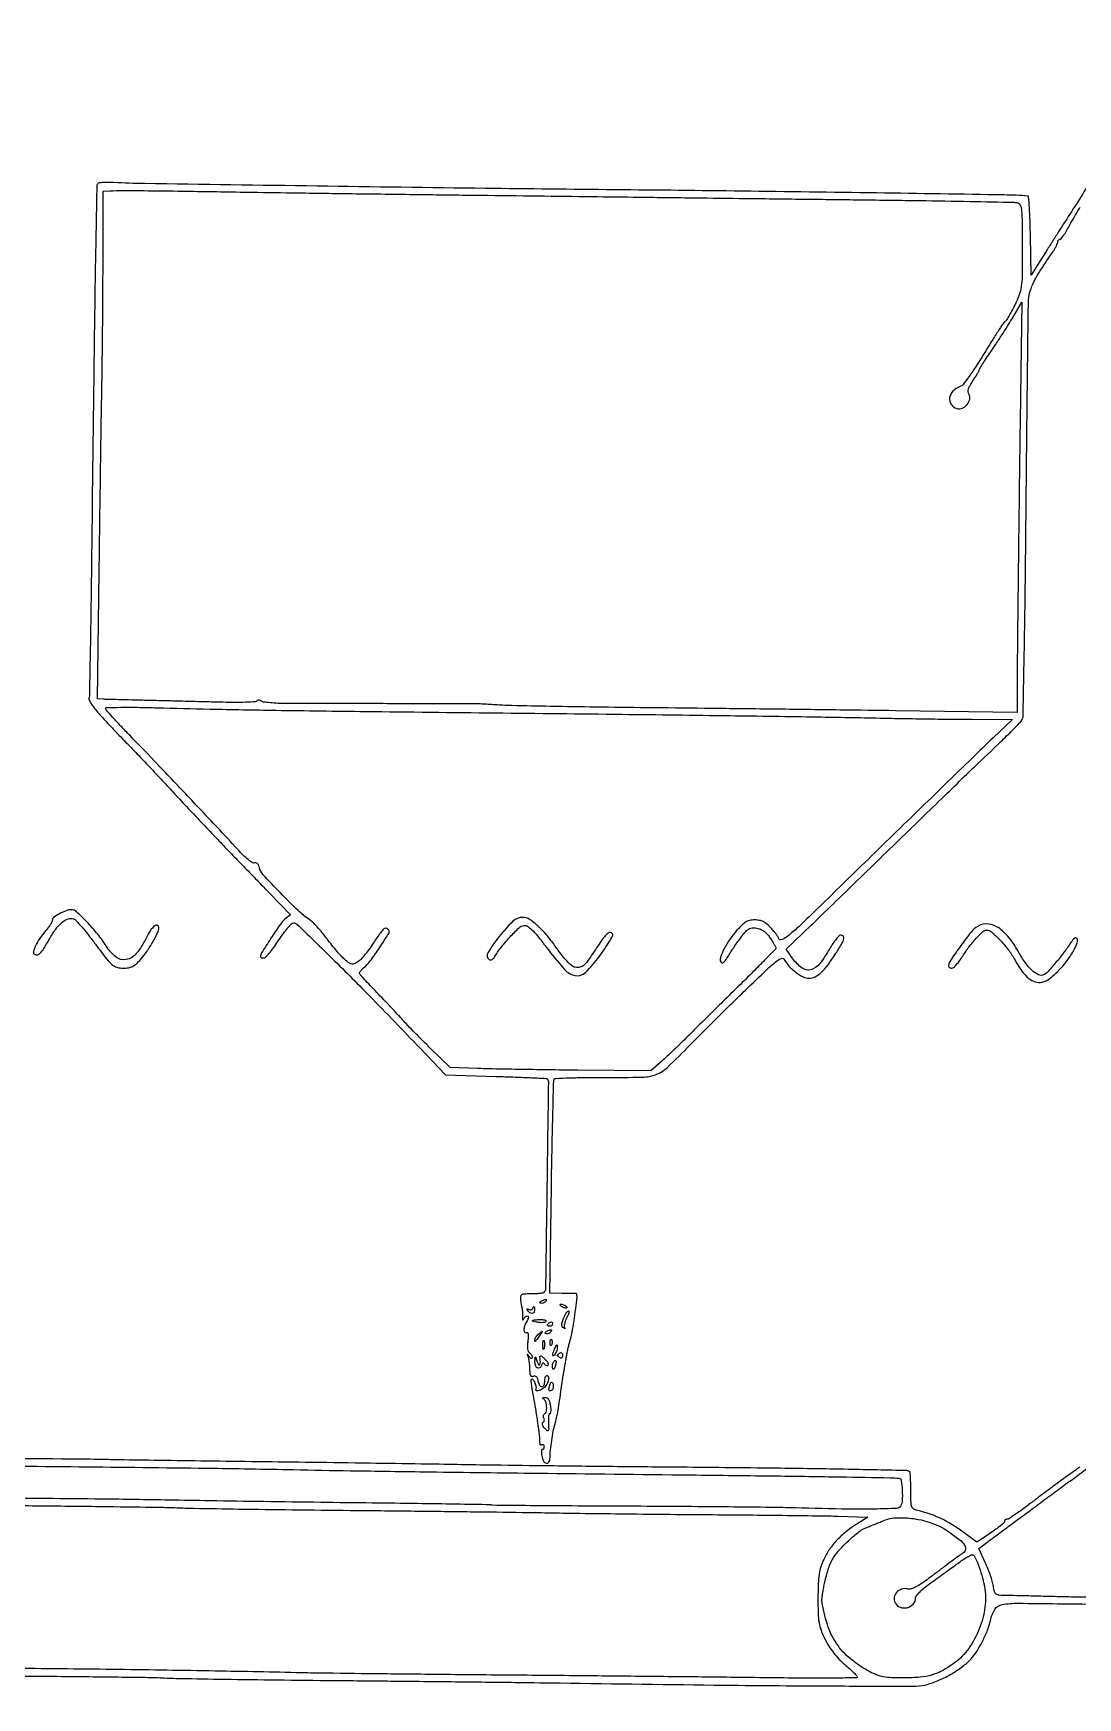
# Model space of a CAD drawing. Header units: millimetres. Extents: x 2712 to 3553, y 1367 to 1961.
# Drawn here: x 3021.2 to 3079.8, y 1779.6 to 1873 of the extents above; entities that cross this region are included whole.
import ezdxf

# ---------------------------------------------------------------- set-up
doc = ezdxf.new("R2010")
doc.units = ezdxf.units.MM

msp = doc.modelspace()

# ---------------------------------------------------------------- linework, layer by layer
for points in [[(2926.422, 1758.93, -0.000004), (2924.331, 1758.957, -0.000002), (2921.497, 1758.995, -0.000002), (2918.457, 1759.035, -0.000002), (2915.662, 1759.072, 0.000783)], [(3080.463, 1864.615, -0.001688), (3079.722, 1863.435, -0.002094), (3079.024, 1862.342, 0.000988), (3078.721, 1861.87, 0.00065), (3078.374, 1861.326, 0.000654), (3078.039, 1860.796, 0.001264), (3077.771, 1860.37), (3077.201, 1859.458), (3077.162, 1861.679, 0.004349), (3077.14, 1862.531, 0.007197), (3077.104, 1863.25, 0.002078), (3077.062, 1863.865, 0.37221), (3077.02, 1863.908, 0.014327), (3075.692, 1863.967, 0.000253), (3068.531, 1864.079, 0.000711), (3060.98, 1864.181, 0.000837), (3053.829, 1864.257, -0.000949), (3046.568, 1864.334, -0.000438), (3037.121, 1864.462, -0.000148), (3027.46, 1864.604, -0.008849), (3025.716, 1864.661, 0.010397), (3025.42, 1864.67, 0.013877), (3025.151, 1864.664, 0.011077), (3024.93, 1864.649, 0.123278), (3024.847, 1864.62, 0.247445), (3024.763, 1864.468, 0.000229), (3024.686, 1860.305, 0.001357), (3024.596, 1854.332, 0.000234), (3024.46, 1843.022, -0.000702), (3024.424, 1840.278, -0.001127), (3024.385, 1837.937, -0.000179), (3024.345, 1835.863, -0.070638), (3024.322, 1835.718, 0.200696), (3024.332, 1835.613, 0.02061), (3024.461, 1835.393, 0.023137), (3024.645, 1835.135, 0.016441), (3024.873, 1834.863, 0.004621), (3025.171, 1834.538, 0.001991), (3025.573, 1834.11, 0.00197), (3026.004, 1833.657, 0.002605), (3026.401, 1833.248, -0.003445), (3026.865, 1832.769, -0.001176), (3027.533, 1832.067, -0.001169), (3028.265, 1831.288, -0.001349), (3028.96, 1830.543, 0.001363), (3029.687, 1829.763, 0.000932), (3030.516, 1828.882, 0.000939), (3031.318, 1828.036, 0.001899), (3031.953, 1827.373, 0.000012), (3032.556, 1826.748, 0.000008), (3033.25, 1826.03, 0.000008), (3033.927, 1825.33, 0.000016), (3034.468, 1824.769), (3035.63, 1823.567), (3035.322, 1823.319, 0.072273), (3035.063, 1823.039, 0.006711), (3034.538, 1822.256, 0.004385), (3034.013, 1821.434, 0.140706), (3033.948, 1821.207, 0.255297), (3033.961, 1821.184, 0.062555), (3034.002, 1821.164, 0.048763), (3034.062, 1821.151, 0.031553), (3034.132, 1821.146, 0.204524), (3034.232, 1821.189, 0.014344), (3034.442, 1821.421, 0.018461), (3034.682, 1821.724, 0.012755), (3034.931, 1822.083, -0.010625), (3035.182, 1822.448, -0.014057), (3035.427, 1822.768, -0.011408), (3035.642, 1823.022, -0.120181), (3035.753, 1823.099, -0.291942), (3035.995, 1823.05, -0.001465), (3037.848, 1821.243, -0.005381), (3040.069, 1819.018, -0.002554), (3042.884, 1816.106), (3044.337, 1814.587), (3047.159, 1814.501, -0.001201), (3048.244, 1814.465, -0.001957), (3049.165, 1814.428, -0.000243), (3049.984, 1814.392, -0.170367), (3050.024, 1814.376, -0.219609), (3050.105, 1814.194, -0.000136), (3050.027, 1808.383, -0.000149), (3049.945, 1802.582, -0.195169), (3049.858, 1802.378, -0.154848), (3049.794, 1802.345, -0.013616), (3049.612, 1802.318, -0.016816), (3049.389, 1802.3, -0.012292), (3049.14, 1802.294, 0.011136), (3048.748, 1802.285, 0.130153), (3048.604, 1802.24, 0.240145), (3048.544, 1802.139, 0.046558), (3048.55, 1801.922, 0.005711), (3048.569, 1801.775, 0.007224), (3048.591, 1801.639, 0.005845), (3048.612, 1801.526, 0.056806), (3048.627, 1801.479, -0.084787), (3048.639, 1801.433, -0.009417), (3048.646, 1801.324, -0.01125), (3048.649, 1801.193, -0.00889), (3048.647, 1801.052, 0.017808), (3048.647, 1800.925, 0.081293), (3048.661, 1800.852, 0.451515), (3048.686, 1800.843, 0.167462), (3048.714, 1800.874, -0.062989), (3048.755, 1800.942, -0.058296), (3048.813, 1800.999, -0.062301), (3048.878, 1801.039, -0.104735), (3048.941, 1801.052, -0.312177), (3048.98, 1801.025, -0.137969), (3048.985, 1800.959, -0.067548), (3048.951, 1800.857, -0.029442), (3048.88, 1800.731, 0.065969), (3048.766, 1800.492, 0.091158), (3048.735, 1800.257, 0.208552), (3048.797, 1800.133, 0.323174), (3048.911, 1800.125, -0.475884), (3048.95, 1800.111, -0.064755), (3048.972, 1800.014, -0.037608), (3048.974, 1799.852, -0.018003), (3048.954, 1799.645, 0.025042), (3048.934, 1799.415, 0.040768), (3048.944, 1799.219, 0.049721), (3048.978, 1799.071, 0.173897), (3049.039, 1798.995, -0.068929), (3049.099, 1798.945, -0.053268), (3049.15, 1798.876, -0.054287), (3049.184, 1798.8, -0.081427), (3049.195, 1798.728, -0.109435), (3049.183, 1798.674, -0.364221), (3049.152, 1798.661, -0.142017), (3049.104, 1798.691, -0.026931), (3049.039, 1798.772, 0.004509), (3048.95, 1798.893, 0.402152), (3048.93, 1798.896, 0.328176), (3048.923, 1798.874, 0.003964), (3048.97, 1798.724, -0.034177), (3049.003, 1798.594, -0.013832), (3049.03, 1798.413, -0.01361), (3049.049, 1798.216, -0.016832), (3049.055, 1798.032, 0.023986), (3049.065, 1797.828, 0.108064), (3049.101, 1797.716, 0.221196), (3049.166, 1797.67, 0.135809), (3049.26, 1797.68, -0.114335), (3049.35, 1797.692, -0.161532), (3049.423, 1797.66, -0.121992), (3049.477, 1797.581, -0.05234), (3049.509, 1797.457, 0.079019), (3049.591, 1797.196, 0.256281), (3049.735, 1797.096, 0.334487), (3049.863, 1797.173, 0.096544), (3049.91, 1797.414, -0.034804), (3049.92, 1797.553, -0.074367), (3049.95, 1797.655, -0.143516), (3049.995, 1797.706, -0.287046), (3050.046, 1797.707, -0.279375), (3050.124, 1797.553, -0.095128), (3050.057, 1797.302, -0.078458), (3049.882, 1797.05, -0.113338), (3049.656, 1796.902, -0.023524), (3049.519, 1796.859, -0.126574), (3049.441, 1796.858, -0.307215), (3049.409, 1796.894, -0.122051), (3049.417, 1796.962, 0.148056), (3049.426, 1797.125, 0.061247), (3049.347, 1797.334, 0.07847), (3049.237, 1797.484, 0.411336), (3049.144, 1797.483, 0.223121), (3049.123, 1797.425, 0.006844), (3049.151, 1797.163, 0.012254), (3049.197, 1796.849, 0.008027), (3049.264, 1796.49, -0.010301), (3049.381, 1795.851, -0.005942), (3049.496, 1795.078, -0.005595), (3049.588, 1794.345, -0.020966), (3049.621, 1793.882, 0.123853), (3049.632, 1793.844, 0.181364), (3049.659, 1793.822, 0.146841), (3049.698, 1793.821, 0.075298), (3049.744, 1793.84, -0.156081), (3049.789, 1793.851, -0.191391), (3049.827, 1793.833, -0.128073), (3049.854, 1793.784, -0.059847), (3049.862, 1793.712, -0.045289), (3049.856, 1793.639, -0.098569), (3049.835, 1793.587, -0.176683), (3049.805, 1793.564, -0.215971), (3049.769, 1793.569, 0.469129), (3049.739, 1793.558, 0.071015), (3049.722, 1793.486, 0.039403), (3049.721, 1793.363, 0.018601), (3049.738, 1793.206, 0.082164), (3049.829, 1792.921, 0.22504), (3049.993, 1792.795, 0.338854), (3050.139, 1792.864, 0.115233), (3050.2, 1793.107, -0.021349), (3050.226, 1793.534, -0.011077), (3050.292, 1794.065, -0.011068), (3050.381, 1794.59, -0.0227), (3050.479, 1794.995, 0.017719), (3050.565, 1795.339, 0.00924), (3050.65, 1795.772, 0.00745), (3050.736, 1796.312, 0.003839), (3050.829, 1796.99, -0.004089), (3050.856, 1797.187, -0.002242), (3050.892, 1797.428, -0.002234), (3050.931, 1797.672, -0.003566), (3050.967, 1797.881, 0.00115), (3051.004, 1798.092, 0.000676), (3051.048, 1798.344, 0.000676), (3051.091, 1798.596, 0.001155), (3051.126, 1798.807, -0.009866), (3051.164, 1799.016, -0.006028), (3051.217, 1799.26, -0.006041), (3051.276, 1799.501, -0.010666), (3051.331, 1799.698, 0.017622), (3051.387, 1799.911, 0.006881), (3051.45, 1800.209, 0.006802), (3051.509, 1800.534, 0.008401), (3051.556, 1800.838, 0.000024), (3051.596, 1801.139, 0.000021), (3051.639, 1801.456, 0.000021), (3051.678, 1801.743, 0.000062), (3051.704, 1801.942, 0.024273), (3051.717, 1802.09, 0.043241), (3051.711, 1802.213, 0.059909), (3051.689, 1802.296, 0.350044), (3051.653, 1802.317, -0.035971), (3051.583, 1802.311, -0.002309), (3051.379, 1802.31, -0.003368), (3051.135, 1802.312, -0.002501), (3050.866, 1802.318), (3050.182, 1802.334), (3050.276, 1808.284, -0.001021), (3050.316, 1810.573, -0.001655), (3050.361, 1812.519, -0.00022), (3050.407, 1814.249, -0.129073), (3050.435, 1814.345, -0.252474), (3050.511, 1814.39, -0.001704), (3051.294, 1814.419, -0.006061), (3052.201, 1814.439, -0.00377), (3053.266, 1814.442, 0.006697), (3055.373, 1814.459, 0.085371), (3056.147, 1814.609, 0.098976), (3056.785, 1815.009, 0.010317), (3058.051, 1816.255, -0.003136), (3058.606, 1816.817, -0.001079), (3059.415, 1817.623, -0.001072), (3060.312, 1818.509, -0.001241), (3061.17, 1819.348, -0.00248), (3062.36, 1820.495, -0.024098), (3062.889, 1820.953, -0.076005), (3063.183, 1821.119, -0.375344), (3063.348, 1821.058, 0.064467), (3063.611, 1820.694, 0.041871), (3063.998, 1820.346, 0.042294), (3064.408, 1820.086, 0.120596), (3064.734, 1820.006, 0.116596), (3065.074, 1820.086, 0.0712), (3065.415, 1820.323, 0.047304), (3065.789, 1820.743, 0.016841), (3066.244, 1821.408, 0.008286), (3066.58, 1821.958, 0.065674), (3066.697, 1822.232, 0.25737), (3066.664, 1822.368, 0.21144), (3066.526, 1822.429, 0.196655), (3066.425, 1822.387, 0.024766), (3066.261, 1822.209, 0.026076), (3066.079, 1821.967, 0.018871), (3065.902, 1821.681, -0.036048), (3065.329, 1820.819, -0.161131), (3064.832, 1820.485, -0.232277), (3064.348, 1820.575, -0.078112), (3063.832, 1821.102), (3063.453, 1821.636), (3064.864, 1822.994, 0.000791), (3065.631, 1823.734, 0.000192), (3066.894, 1824.959, 0.000197), (3068.343, 1826.364, 0.000196), (3069.792, 1827.773, -0.000188), (3071.193, 1829.135, -0.000235), (3072.495, 1830.398, -0.000189), (3073.588, 1831.457, -0.001824), (3074.055, 1831.906, 0.000648), (3075.487, 1833.276, 0.004772), (3076.164, 1833.937, 0.007621), (3076.557, 1834.341, 0.067764), (3076.701, 1834.542, 0.117183), (3076.748, 1834.725, 0.000195), (3076.811, 1838.021, 0.00149), (3076.869, 1841.727, 0.000919), (3076.917, 1846.086, -0.000279), (3076.96, 1850.477, -0.000427), (3077.002, 1854.283, -0.000142), (3077.042, 1857.577, -0.011846), (3077.06, 1858.082, -0.060193), (3077.15, 1858.573, -0.041962), (3077.361, 1859.097, -0.026528), (3077.748, 1859.771, -0.007182), (3078.432, 1860.795, 0.016371), (3078.534, 1860.954, 0.018968), (3078.62, 1861.111, 0.018322), (3078.682, 1861.249, 0.09738), (3078.698, 1861.329, -0.081302), (3078.707, 1861.386, -0.091908), (3078.734, 1861.434, -0.1007), (3078.774, 1861.466, -0.120136), (3078.82, 1861.478, 0.235755), (3078.887, 1861.511, 0.011234), (3079.036, 1861.718, 0.016421), (3079.204, 1861.983, 0.010882), (3079.381, 1862.297, -0.010189), (3079.61, 1862.706, -0.003597), (3079.954, 1863.282, -0.003569)], [(3073.603, 1749.854, -0.000004), (3073.591, 1745.122, -0.000017)], [(3010.713, 1790.491, 0.000031), (3014.222, 1790.464, 0.000024), (3018.058, 1790.435, -0.000536), (3021.879, 1790.403, -0.00072), (3025.342, 1790.364, -0.000493), (3028.247, 1790.325, -0.007635), (3029.245, 1790.295, 0.006924), (3030.214, 1790.265, 0.000574), (3032.73, 1790.224, 0.000767), (3035.733, 1790.183, 0.000592), (3039.008, 1790.148, -0.000318), (3042.397, 1790.113, -0.00033), (3045.745, 1790.074, -0.000318), (3048.644, 1790.037, -0.001432), (3050.337, 1790.009, 0.001455), (3051.895, 1789.984, 0.000496), (3054.155, 1789.956, 0.000493), (3056.651, 1789.93, 0.000569), (3059.031, 1789.91, -0.000562), (3061.31, 1789.891, -0.000631), (3063.502, 1789.868, -0.000578), (3065.369, 1789.843, -0.0034), (3066.349, 1789.823), (3068.037, 1789.775), (3067.417, 1789.382, 0.028088), (3066.807, 1788.945, 0.035065), (3066.297, 1788.471, 0.037195), (3065.882, 1787.957, 0.040033), (3065.56, 1787.398, 0.033653), (3065.396, 1786.983, 0.040222), (3065.3, 1786.574, 0.028216), (3065.252, 1786.051, 0.007955), (3065.236, 1785.233, 0.007499), (3065.246, 1784.347, 0.035903), (3065.295, 1783.844, 0.049134), (3065.409, 1783.43, 0.022594), (3065.633, 1782.916, 0.028032), (3065.848, 1782.534, 0.02383), (3066.115, 1782.157, 0.023807), (3066.417, 1781.806, 0.027804), (3066.737, 1781.504, -0.009033), (3067.006, 1781.269, -0.013299), (3067.233, 1781.052, -0.008546), (3067.412, 1780.865, -0.188887), (3067.439, 1780.796, -0.409722), (3067.393, 1780.75, -0.000716), (3066.173, 1780.733, -0.004217), (3064.781, 1780.727, -0.002528), (3063.128, 1780.743, 0.000822), (3060.816, 1780.772, 0.000214), (3057.097, 1780.812, 0.000217), (3052.859, 1780.854, 0.000222), (3048.651, 1780.892, -0.000296), (3044.595, 1780.929, -0.000366), (3040.816, 1780.969, -0.0003), (3037.64, 1781.007, -0.002714), (3036.252, 1781.031, 0.00148), (3031.392, 1781.13, 0.001078), (3025.988, 1781.213, 0.001019), (3020.225, 1781.276, 0.000928)], [(3079.943, 1792.585, -0.001326), (3079.706, 1792.412, -0.001653), (3079.422, 1792.207, -0.001319), (3079.115, 1791.988, 0.003934), (3078.737, 1791.715, 0.001586), (3078.226, 1791.337, 0.001569), (3077.678, 1790.927, 0.001989), (3077.174, 1790.545, -0.00581), (3076.716, 1790.202, -0.008587), (3076.305, 1789.913, -0.004607), (3075.954, 1789.68, -0.145397), (3075.856, 1789.651, 0.083985), (3075.798, 1789.641, 0.093077), (3075.749, 1789.613, 0.100512), (3075.716, 1789.571, 0.116448), (3075.705, 1789.522, -0.211732), (3075.673, 1789.45, -0.010991), (3075.476, 1789.279, -0.015852), (3075.225, 1789.084, -0.01071), (3074.927, 1788.877), (3074.149, 1788.36), (3073.31, 1788.978, 0.023145), (3072.71, 1789.378, 0.026112), (3072.1, 1789.703, 0.02687), (3071.475, 1789.956, 0.027798), (3070.834, 1790.136, -0.071187), (3070.612, 1790.22, -0.1847), (3070.504, 1790.348, -0.077283), (3070.459, 1790.59, -0.006327), (3070.449, 1791.236, 0.005185), (3070.443, 1791.628, 0.007948), (3070.43, 1791.969, 0.003489), (3070.412, 1792.256, 0.180873), (3070.389, 1792.306, 0.193429), (3070.22, 1792.379, 0.000318), (3066.947, 1792.446, 0.002012), (3062.878, 1792.51, 0.000756), (3057.178, 1792.569, -0.000406), (3053.748, 1792.602, -0.000372), (3050.219, 1792.641, -0.000372), (3047.069, 1792.681, -0.001226), (3044.993, 1792.714, 0.000727), (3042.973, 1792.748, 0.000253), (3040.061, 1792.791, 0.000251), (3036.854, 1792.835, 0.000292), (3033.806, 1792.874, -0.000258), (3030.935, 1792.911, -0.00032), (3028.262, 1792.948, -0.000261), (3026.017, 1792.982, -0.002391), (3025.041, 1793.001, 0.005293), (3023.307, 1793.027, 0.000121), (3015.059, 1793.057, 0.000248)], [(3016.242, 1792.664, -0.000704), (3023.768, 1792.598, -0.000685), (3030.922, 1792.515, -0.002063), (3035.801, 1792.432, 0.001432), (3038.995, 1792.374, 0.000545), (3043.447, 1792.31, 0.000397), (3049.515, 1792.234, 0.000145), (3058.104, 1792.136, -0.000369), (3062.931, 1792.079, -0.000891), (3066.499, 1792.028, -0.000411), (3069.281, 1791.981, -0.023282), (3069.796, 1791.947, -0.347548), (3069.914, 1791.831, -0.017624), (3069.964, 1791.258, -0.023125), (3069.967, 1790.681, -0.128844), (3069.877, 1790.387, -0.249381), (3069.65, 1790.255, -0.006093), (3068.403, 1790.221, -0.00843), (3066.584, 1790.223, -0.002068), (3063.591, 1790.291, 0.0037), (3062.316, 1790.316, 0.000649), (3059.917, 1790.341, 0.000704), (3057.103, 1790.364, 0.000632), (3054.185, 1790.379, -0.00049), (3051.42, 1790.393, -0.000804), (3049.08, 1790.41, -0.000058), (3046.978, 1790.43, -0.115005), (3046.913, 1790.445, 0.11306), (3046.849, 1790.461, 0.000068), (3044.915, 1790.494, 0.00086), (3042.76, 1790.527, 0.000525), (3040.215, 1790.558, -0.000455), (3037.33, 1790.593, -0.000336), (3034.135, 1790.637, -0.000339), (3031.114, 1790.683, -0.000758), (3028.818, 1790.722, 0.00211), (3025.043, 1790.778, 0.000512), (3018.805, 1790.836, 0.000519)], [(3083.163, 1785.236, -0.000451), (3080.159, 1785.272, -0.003577), (3078.769, 1785.299, 0.000414), (3077.848, 1785.323, 0.000471), (3076.965, 1785.345, 0.000426), (3076.215, 1785.362, 0.002637), (3075.83, 1785.368, -0.014248), (3075.41, 1785.385, -0.140681), (3075.246, 1785.444, -0.172442), (3075.154, 1785.577, -0.024015), (3075.083, 1785.91, 0.030333), (3075.023, 1786.169, 0.012024), (3074.912, 1786.517, 0.011848), (3074.773, 1786.889, 0.014562), (3074.625, 1787.228), (3074.257, 1788.012), (3074.648, 1788.297, 0.001797), (3074.889, 1788.474, 0.000206), (3075.431, 1788.875, 0.000249), (3076.074, 1789.352, 0.000203), (3076.763, 1789.864, -0.000727), (3077.517, 1790.423, -0.00053), (3078.356, 1791.042, -0.000535), (3079.153, 1791.628, -0.001178), (3079.764, 1792.073, 0.000531), (3081.672, 1793.461, 0.002557)], [(3019.2, 1780.862, -0.000693), (3023.62, 1780.823, -0.000418), (3027.343, 1780.781, -0.009012), (3028.441, 1780.748, 0.007466), (3029.451, 1780.715, 0.000705), (3031.928, 1780.673, 0.000903), (3034.882, 1780.633, 0.000711), (3038.081, 1780.6, -0.000276), (3041.504, 1780.568, -0.000232), (3045.129, 1780.53, -0.000234), (3048.438, 1780.492, -0.00065), (3050.765, 1780.461, 0.000669), (3059.987, 1780.34, 0.002131), (3066.149, 1780.293, 0.000894), (3070.749, 1780.286, 0.077785), (3071.429, 1780.393, 0.028665), (3072.152, 1780.672, 0.029783), (3072.829, 1781.028, 0.031374), (3073.421, 1781.44, 0.043584), (3073.891, 1781.884, 0.046558), (3074.185, 1782.284, 0.020176), (3074.502, 1782.864, 0.020194), (3074.772, 1783.469, 0.045588), (3074.914, 1783.95, -0.089863), (3075.168, 1784.593, -0.218431), (3075.583, 1784.868, -0.041186), (3076.48, 1784.933, -0.000889), (3080.882, 1784.884, 0.000649)]]:
    msp.add_lwpolyline(points, format="xyb")
for points in [[(3025.043, 1852.927, 0.001622), (3025.065, 1854.339, 0.000707), (3025.087, 1856.215, 0.0007), (3025.103, 1858.207, 0.000933), (3025.113, 1860.017), (3025.126, 1864.185), (3025.511, 1864.201, -0.009896), (3026.222, 1864.214, -0.002305), (3027.415, 1864.209, -0.00137), (3029.313, 1864.186, -0.000253), (3032.808, 1864.131, 0.000447), (3035.401, 1864.092, 0.000192), (3038.864, 1864.045, 0.00019), (3042.555, 1863.997, 0.00025), (3045.919, 1863.956, -0.000031), (3049.092, 1863.919, -0.000033), (3052.2, 1863.882, -0.000031), (3054.876, 1863.85, -0.000153), (3056.394, 1863.831, 0.000124), (3057.946, 1863.812, 0.000023), (3060.818, 1863.777, 0.000024), (3064.181, 1863.737, 0.000022), (3067.653, 1863.695, -0.000735), (3070.949, 1863.652, -0.001174), (3073.765, 1863.603, -0.000214), (3076.252, 1863.554, -0.063591), (3076.453, 1863.524, -0.245297), (3076.592, 1863.393, -0.058642), (3076.662, 1863.074, -0.022591), (3076.696, 1862.463, -0.002396), (3076.702, 1861.036, -0.00283), (3076.694, 1859.464, -0.029561), (3076.648, 1858.821, -0.058015), (3076.531, 1858.354, -0.026545), (3076.278, 1857.779, -0.007861), (3076.106, 1857.451, -0.010732), (3075.94, 1857.161, -0.007781), (3075.794, 1856.926, -0.111521), (3075.724, 1856.858, 0.108735), (3075.645, 1856.781, 0.002029), (3075.326, 1856.294, 0.00487), (3074.96, 1855.718, 0.003226), (3074.551, 1855.051, -0.00857), (3074.121, 1854.367, -0.012958), (3073.722, 1853.788, -0.009941), (3073.377, 1853.334, -0.135348), (3073.211, 1853.212, 0.1078), (3072.809, 1852.95, 0.159302), (3072.623, 1852.576, 0.196171), (3072.711, 1852.221, 0.160008), (3073.031, 1851.99, 0.173996), (3073.325, 1852.001, 0.11875), (3073.599, 1852.196, 0.120963), (3073.751, 1852.491, 0.183557), (3073.715, 1852.775, -0.1061), (3073.673, 1852.921, -0.086275), (3073.69, 1853.083, -0.058884), (3073.771, 1853.281, -0.021482), (3073.931, 1853.538, 0.006516), (3074.064, 1853.74, 0.009339), (3074.177, 1853.924, 0.005746), (3074.267, 1854.079, 0.128309), (3074.28, 1854.129, -0.139868), (3074.295, 1854.183, -0.002082), (3074.47, 1854.462, -0.00547), (3074.679, 1854.784, -0.003564), (3074.927, 1855.152, 0.004322), (3075.215, 1855.581, 0.002658), (3075.548, 1856.091, 0.002664), (3075.871, 1856.599, 0.00476), (3076.131, 1857.021), (3076.687, 1857.943), (3076.625, 1854.045, 0.000662), (3076.56, 1849.576, 0.000365), (3076.492, 1844.11, 0.000277), (3076.433, 1838.939, 0.002374), (3076.42, 1836.625), (3076.417, 1834.93), (3069.612, 1835.022, 0.000249), (3066.488, 1835.063, 0.00014), (3062.692, 1835.11, 0.00014), (3058.86, 1835.154, 0.000228), (3055.61, 1835.19, -0.000786), (3052.776, 1835.224, -0.001063), (3050.214, 1835.265, -0.000712), (3048.063, 1835.307, -0.01171), (3047.345, 1835.338, 0.001342), (3046.92, 1835.366, 0.001702), (3046.527, 1835.389, 0.001337), (3046.198, 1835.406, 0.013929), (3046.062, 1835.409, -0.001832), (3045.897, 1835.409, -0.000014), (3044.571, 1835.411, -0.000053), (3043.051, 1835.414, -0.000034), (3041.288, 1835.418, 0.000062), (3039.448, 1835.421, 0.000071), (3037.69, 1835.424, 0.000064), (3036.2, 1835.427, 0.000411), (3035.445, 1835.427, -0.009773), (3034.941, 1835.437, -0.01348), (3034.49, 1835.466, -0.010075), (3034.12, 1835.508, -0.138744), (3033.997, 1835.561, 0.064608), (3033.926, 1835.605, 0.097619), (3033.856, 1835.622, 0.121754), (3033.796, 1835.609, 0.143396), (3033.753, 1835.571, -0.246826), (3033.67, 1835.521, -0.003885), (3033.1, 1835.498, -0.009258), (3032.425, 1835.487, -0.005877), (3031.639, 1835.499, 0.000315), (3030.709, 1835.523, 0.000183), (3029.593, 1835.552, 0.000183), (3028.474, 1835.579, 0.000308), (3027.535, 1835.601, -0.000431), (3026.72, 1835.62, -0.000575), (3025.979, 1835.639, -0.000401), (3025.358, 1835.657, -0.005894), (3025.139, 1835.665), (3024.809, 1835.683), (3024.898, 1842.844, -0.000244), (3024.936, 1845.8, -0.000243), (3024.977, 1848.76, -0.000237), (3025.016, 1851.346, -0.000955)], [(3028.141, 1835.189, 0.002446), (3031.099, 1835.115, 0.001243), (3034.819, 1835.049, 0.00087), (3039.84, 1834.982, 0.000296), (3047.131, 1834.902, -0.000292), (3054.24, 1834.824, -0.000472), (3060.29, 1834.748, -0.000544), (3065.22, 1834.676, -0.001468), (3068.722, 1834.611, 0.001198), (3070.005, 1834.586, 0.000845), (3071.447, 1834.564, 0.000853), (3072.826, 1834.548, 0.001796), (3073.897, 1834.541), (3076.151, 1834.535), (3075.075, 1833.506, 0.001835), (3073.871, 1832.345, 0.000163), (3070.847, 1829.408, 0.000235), (3067.645, 1826.292, 0.000396), (3064.964, 1823.676, -0.006376), (3064.039, 1822.795, -0.02916), (3063.467, 1822.324, -0.082347), (3063.147, 1822.162, -0.506034), (3063.021, 1822.255, 0.147704), (3063.001, 1822.32, 0.011962), (3062.898, 1822.468, 0.01529), (3062.762, 1822.641, 0.011143), (3062.602, 1822.825, 0.029799), (3062.373, 1823.047, 0.061673), (3062.166, 1823.185, 0.069148), (3061.947, 1823.259, 0.047275), (3061.686, 1823.284, 0.055707), (3061.403, 1823.252, 0.084909), (3061.175, 1823.158, 0.05955), (3060.939, 1822.967, 0.015632), (3060.61, 1822.607, 0.031138), (3060.219, 1822.089, 0.038113), (3059.923, 1821.558, 0.040013), (3059.757, 1821.106, 0.277221), (3059.817, 1820.887, 0.234469), (3059.869, 1820.871, 0.10475), (3059.937, 1820.898, 0.070984), (3060.011, 1820.963, 0.042396), (3060.081, 1821.059, -0.011169), (3060.436, 1821.623, -0.01227), (3060.806, 1822.153, -0.010338), (3061.142, 1822.591, -0.083356), (3061.33, 1822.759, -0.142254), (3061.628, 1822.844, -0.098941), (3061.973, 1822.775, -0.084739), (3062.31, 1822.56, -0.070647), (3062.582, 1822.234, -0.005605), (3062.696, 1822.045, -0.008102), (3062.791, 1821.876, -0.004679), (3062.868, 1821.732, -0.120587), (3062.879, 1821.689, -0.196974), (3062.861, 1821.645, -0.000325), (3062.263, 1821.04, -0.002399), (3061.587, 1820.361, -0.001472), (3060.784, 1819.568, 0.000479), (3059.924, 1818.723, 0.00049), (3059.072, 1817.882, 0.000474), (3058.334, 1817.15, 0.002055), (3057.898, 1816.714, -0.004009), (3057.549, 1816.368, -0.002903), (3057.156, 1815.987, -0.002932), (3056.778, 1815.631, -0.006389), (3056.483, 1815.362), (3055.859, 1814.81), (3051.764, 1814.849, -0.000869), (3050.084, 1814.868, -0.000896), (3048.42, 1814.893, -0.000864), (3046.979, 1814.92, -0.003828), (3046.131, 1814.943), (3044.592, 1814.998), (3043.454, 1816.112, -0.00274), (3042.986, 1816.576, -0.002705), (3042.521, 1817.046, -0.002656), (3042.118, 1817.462, -0.010403), (3041.876, 1817.726, 0.006449), (3041.644, 1817.983, 0.001926), (3041.283, 1818.37, 0.001931), (3040.874, 1818.801, 0.002088), (3040.472, 1819.217, -0.00444), (3040.102, 1819.605, -0.006879), (3039.79, 1819.946, -0.002667), (3039.529, 1820.243, -0.180821), (3039.506, 1820.304, -0.14182), (3039.52, 1820.353, -0.028169), (3039.573, 1820.426, -0.027759), (3039.646, 1820.508, -0.022728), (3039.733, 1820.587, 0.059137), (3040.105, 1820.979, 0.013597), (3040.632, 1821.725, 0.006554), (3041.146, 1822.52, 0.28614), (3041.147, 1822.711, 0.186332), (3041.018, 1822.808, 0.249572), (3040.878, 1822.779, 0.066099), (3040.68, 1822.563, 0.007105), (3040.299, 1822, -0.013712), (3040.061, 1821.657, -0.014401), (3039.807, 1821.333, -0.014174), (3039.573, 1821.066, -0.060375), (3039.411, 1820.93, -0.035743), (3039.212, 1820.819, -0.148209), (3039.076, 1820.799, -0.119121), (3038.936, 1820.856, -0.019518), (3038.705, 1821.038, -0.030083), (3038.517, 1821.218, -0.00879), (3038.25, 1821.516, -0.008797), (3037.961, 1821.864, -0.00932), (3037.69, 1822.214, 0.012674), (3037.42, 1822.559, 0.012806), (3037.134, 1822.889, 0.012694), (3036.87, 1823.162, 0.049639), (3036.688, 1823.31, -0.046007), (3036.06, 1823.81, -0.009796), (3035.07, 1824.797, -0.006063), (3034.09, 1825.838, -0.12489), (3033.888, 1826.214, 0.048492), (3033.84, 1826.347, 0.090707), (3033.774, 1826.439, 0.126839), (3033.696, 1826.483, 0.159068), (3033.614, 1826.479, -0.242547), (3033.5, 1826.492, -0.022383), (3033.264, 1826.664, -0.024285), (3032.981, 1826.914, -0.014967), (3032.673, 1827.232, 0.003544), (3031.512, 1828.488, 0.001115), (3029.759, 1830.35, 0.001145), (3027.969, 1832.234, 0.002823), (3026.645, 1833.606, -0.004025), (3026.112, 1834.161, -0.00628), (3025.663, 1834.648, -0.00223), (3025.286, 1835.072, -0.182811), (3025.255, 1835.152, -0.408459), (3025.302, 1835.201, -0.001767), (3026.103, 1835.214, -0.006641), (3027.034, 1835.213, -0.003979)], [(3021.265, 1821.36, 0.192634), (3021.429, 1821.331, 0.147191), (3021.59, 1821.419, 0.057154), (3021.787, 1821.671, 0.009105), (3022.105, 1822.211, -0.029983), (3022.464, 1822.767, -0.059742), (3022.822, 1823.149, -0.085445), (3023.158, 1823.345, -0.182969), (3023.453, 1823.343, -0.116224), (3023.588, 1823.252, -0.007106), (3023.913, 1822.887, -0.010273), (3024.288, 1822.434, -0.007406), (3024.689, 1821.915, 0.004855), (3025.327, 1821.079, 0.049418), (3025.628, 1820.763, 0.111579), (3025.89, 1820.623, 0.066836), (3026.242, 1820.576, 0.038722), (3026.545, 1820.6, 0.078669), (3026.772, 1820.673, 0.06998), (3026.982, 1820.819, 0.025495), (3027.235, 1821.079, 0.030685), (3027.57, 1821.513, 0.01959), (3027.909, 1822.053, 0.016323), (3028.184, 1822.573, 0.114039), (3028.248, 1822.851, 0.307157), (3028.164, 1822.974, 0.2731), (3028.01, 1822.949, 0.075514), (3027.77, 1822.683, 0.030716), (3027.527, 1822.259, -0.053929), (3026.978, 1821.396, -0.177934), (3026.411, 1821.053, -0.221293), (3025.842, 1821.194, -0.083721), (3025.285, 1821.823, 0.030877), (3024.817, 1822.479, 0.021531), (3024.215, 1823.16, 0.015601), (3023.619, 1823.74, 0.187446), (3023.326, 1823.854, 0.092972), (3023.044, 1823.801, 0.033644), (3022.672, 1823.627, 0.028783), (3022.341, 1823.418, 0.242161), (3022.262, 1823.265, -0.120442), (3022.242, 1823.181, -0.018794), (3022.156, 1823.03, -0.019992), (3022.039, 1822.857, -0.016232), (3021.901, 1822.682, 0.023707), (3021.562, 1822.237, 0.039157), (3021.324, 1821.829, 0.048073), (3021.206, 1821.507, 0.329511)], [(3046.79, 1821.065, 0.14463), (3046.864, 1821.045, 0.105764), (3046.947, 1821.065, 0.087972), (3047.027, 1821.122, 0.066889), (3047.091, 1821.208, -0.039864), (3047.434, 1821.72, -0.019884), (3047.943, 1822.313, -0.014596), (3048.464, 1822.841, -0.155836), (3048.732, 1822.972, -0.174836), (3048.928, 1822.932, -0.055675), (3049.168, 1822.746, -0.031359), (3049.49, 1822.392, -0.007359), (3049.981, 1821.76, 0.018999), (3051.008, 1820.502, 0.170757), (3051.619, 1820.159, 0.242562), (3052.191, 1820.338, 0.040116), (3052.968, 1821.241, 0.007698), (3053.271, 1821.669, 0.011726), (3053.519, 1822.05, 0.006427), (3053.714, 1822.375, 0.215526), (3053.723, 1822.463, 0.239098), (3053.615, 1822.569, 0.235736), (3053.465, 1822.546, 0.076268), (3053.248, 1822.337, 0.016883), (3052.95, 1821.916, -0.005619), (3052.392, 1821.09, -0.049315), (3052.106, 1820.754, -0.127199), (3051.875, 1820.623, -0.129392), (3051.61, 1820.622, -0.104308), (3051.434, 1820.709, -0.028768), (3051.201, 1820.915, -0.026284), (3050.947, 1821.197, -0.019169), (3050.694, 1821.534, 0.01912), (3050.098, 1822.328, 0.034193), (3049.542, 1822.924, 0.041747), (3049.051, 1823.312, 0.147316), (3048.671, 1823.426, 0.194478), (3048.12, 1823.204, 0.032482), (3047.338, 1822.343, 0.031855), (3046.702, 1821.431, 0.411767)], [(3072.755, 1820.576, 0.188402), (3072.85, 1820.614, 0.023694), (3073.009, 1820.775, 0.025186), (3073.186, 1820.993, 0.01841), (3073.361, 1821.251, -0.022993), (3073.72, 1821.774, -0.023859), (3074.122, 1822.254, -0.019887), (3074.499, 1822.632, -0.188972), (3074.707, 1822.714, -0.181668), (3074.972, 1822.614, -0.022016), (3075.43, 1822.177, -0.026485), (3075.892, 1821.64, -0.035342), (3076.248, 1821.105, 0.022961), (3076.685, 1820.413, 0.067053), (3077.066, 1819.998, 0.10395), (3077.436, 1819.802, 0.124731), (3077.828, 1819.789, 0.112367), (3078.227, 1819.977, 0.03324), (3078.732, 1820.43, 0.032668), (3079.23, 1821.01, 0.037384), (3079.623, 1821.625, 0.039784), (3079.791, 1822.006, 0.203671), (3079.776, 1822.232, 0.493299), (3079.646, 1822.256, 0.063048), (3079.43, 1822.007, -0.01566), (3079.024, 1821.437, -0.01254), (3078.553, 1820.849, -0.008318), (3078.103, 1820.333, -0.118151), (3077.903, 1820.196, -0.202372), (3077.608, 1820.206, -0.077911), (3077.261, 1820.437, -0.053688), (3076.88, 1820.871, -0.025765), (3076.485, 1821.499, 0.04406), (3075.889, 1822.375, 0.092711), (3075.261, 1822.903, 0.13674), (3074.651, 1823.055, 0.160843), (3074.093, 1822.853, 0.0615), (3073.749, 1822.505, 0.010505), (3073.193, 1821.755, 0.006703), (3072.65, 1820.966, 0.148518), (3072.57, 1820.702, 0.145194), (3072.584, 1820.654, 0.099326), (3072.624, 1820.613, 0.083459), (3072.684, 1820.586, 0.066342)], [(3049.846, 1801.961, -0.036408), (3049.929, 1801.986, -0.155351), (3049.979, 1801.982, -0.32948), (3049.996, 1801.953, -0.1144), (3049.98, 1801.905, -0.061454), (3049.937, 1801.851, -0.051183), (3049.879, 1801.806, -0.053277), (3049.817, 1801.775, -0.088797), (3049.759, 1801.764, -0.079093), (3049.654, 1801.781, -0.444011), (3049.633, 1801.827, -0.168622), (3049.693, 1801.892, -0.029964)], [(3049.043, 1801.416, 0.131107), (3049.098, 1801.399, 0.121773), (3049.156, 1801.411, 0.105417), (3049.208, 1801.452, 0.07888), (3049.245, 1801.514, -0.04958), (3049.276, 1801.572, -0.449603), (3049.301, 1801.576, -0.187944), (3049.32, 1801.54, -0.020483), (3049.329, 1801.444, -0.084847), (3049.309, 1801.291, -0.210357), (3049.238, 1801.207, -0.220303), (3049.13, 1801.205, -0.091757), (3049.007, 1801.289, -0.034926), (3048.927, 1801.382, -0.233764), (3048.916, 1801.44, -0.433187), (3048.953, 1801.459, -0.054158)], [(3050.985, 1801.671, -0.035865), (3051.064, 1801.634, -0.069269), (3051.12, 1801.591, -0.118528), (3051.145, 1801.551, -0.281567), (3051.137, 1801.519, -0.156651), (3051.1, 1801.5, -0.070517), (3051.044, 1801.498, -0.059701), (3050.98, 1801.514, -0.049364), (3050.917, 1801.545, -0.030391), (3050.783, 1801.639, -0.36195), (3050.771, 1801.697, -0.344086), (3050.827, 1801.721, -0.029555)], [(3051.227, 1801.337, -0.411417), (3051.257, 1801.308, -0.060508), (3051.246, 1801.217, -0.040324), (3051.204, 1801.084, -0.020968), (3051.131, 1800.927, 0.028686), (3051.057, 1800.762, 0.038447), (3051.011, 1800.605, 0.042719), (3050.995, 1800.476, 0.195452), (3051.02, 1800.406, -0.041358), (3051.048, 1800.369, -0.506256), (3051.043, 1800.354, -0.180326), (3051.015, 1800.357, -0.017762), (3050.956, 1800.388, -0.137112), (3050.887, 1800.458, -0.125043), (3050.861, 1800.555, -0.07216), (3050.881, 1800.697, -0.020299), (3050.951, 1800.91, -0.022041), (3051.021, 1801.073, -0.031248), (3051.099, 1801.211, -0.031984), (3051.173, 1801.312, -0.220702)], [(3049.623, 1800.858, -0.026941), (3049.781, 1800.856, -0.057302), (3049.901, 1800.834, -0.111583), (3049.966, 1800.797, -0.360509), (3049.972, 1800.752, -0.214795), (3049.888, 1800.695, -0.044156), (3049.706, 1800.68, -0.039947), (3049.477, 1800.7, -0.030913), (3049.233, 1800.756, -0.370393), (3049.213, 1800.787, -0.303136), (3049.24, 1800.818, -0.042219), (3049.388, 1800.843, -0.011706)], [(3049.589, 1800.072, -0.002253), (3049.752, 1800.199, -0.484056), (3049.768, 1800.194, -0.268706), (3049.766, 1800.17, -0.001613), (3049.63, 1799.983, 0.000677), (3049.547, 1799.869, 0.000854), (3049.47, 1799.764, 0.000676), (3049.406, 1799.676, 0.006866), (3049.38, 1799.639, -0.262974), (3049.365, 1799.631, -0.280207), (3049.352, 1799.64, -0.081051), (3049.343, 1799.675, -0.025033), (3049.34, 1799.728, -0.118513), (3049.357, 1799.799, -0.038743), (3049.413, 1799.891, -0.036088), (3049.494, 1799.987, -0.033687)], [(3050.131, 1800.251, -0.036408), (3050.214, 1800.276, -0.155351), (3050.264, 1800.272, -0.32948), (3050.281, 1800.243, -0.1144), (3050.265, 1800.195, -0.061454), (3050.222, 1800.141, -0.051183), (3050.164, 1800.096, -0.053277), (3050.102, 1800.065, -0.088797), (3050.044, 1800.054, -0.079093), (3049.939, 1800.071, -0.444011), (3049.918, 1800.117, -0.168622), (3049.978, 1800.182, -0.029964)], [(3050.195, 1800.695, -0.082592), (3050.249, 1800.718, -0.161196), (3050.296, 1800.713, -0.182303), (3050.326, 1800.683, -0.108972), (3050.337, 1800.633, -0.093332), (3050.327, 1800.575, -0.09642), (3050.296, 1800.526, -0.099167), (3050.249, 1800.493, -0.105053), (3050.195, 1800.482, -0.042167), (3050.14, 1800.486, -0.061769), (3050.094, 1800.5, -0.081139), (3050.063, 1800.521, -0.210953), (3050.052, 1800.545, -0.151918), (3050.062, 1800.575, -0.038439), (3050.094, 1800.615, -0.035638), (3050.14, 1800.657, -0.029505)], [(3049.861, 1799.665, -0.06278), (3049.883, 1799.58, -0.030339), (3049.892, 1799.467, -0.029507), (3049.886, 1799.347, -0.037336), (3049.866, 1799.237, -0.087174), (3049.841, 1799.182, -0.597527), (3049.818, 1799.185, -0.080377), (3049.801, 1799.261, -0.012823), (3049.795, 1799.413, -0.014395), (3049.798, 1799.567, -0.052471), (3049.812, 1799.663, -0.333666), (3049.835, 1799.682, -0.31318)], [(3050.281, 1799.731, -0.126455), (3050.309, 1799.684, -0.060344), (3050.32, 1799.615, -0.05415), (3050.315, 1799.535, -0.051402), (3050.292, 1799.457, -0.054073), (3050.261, 1799.398, -0.470617), (3050.235, 1799.396, -0.168741), (3050.215, 1799.437, -0.018894), (3050.206, 1799.544, -0.028489), (3050.208, 1799.643, -0.077125), (3050.224, 1799.711, -0.208169), (3050.25, 1799.737, -0.296942)], [(3050.48, 1799.27, -0.014925), (3050.536, 1799.39, -0.152377), (3050.573, 1799.429, -0.491407), (3050.599, 1799.418, -0.051935), (3050.61, 1799.342, -0.053798), (3050.603, 1799.244, -0.029384), (3050.575, 1799.128, -0.028934), (3050.532, 1799.012, -0.040566), (3050.48, 1798.914, -0.095694), (3050.395, 1798.826, -0.608383), (3050.354, 1798.848, -0.081911), (3050.381, 1799.012, -0.019739)], [(3050.765, 1798.985, -0.146489), (3050.819, 1799, -0.191582), (3050.866, 1798.98, -0.134005), (3050.897, 1798.925, -0.063222), (3050.907, 1798.843, -0.063222), (3050.897, 1798.761, -0.134005), (3050.866, 1798.706, -0.191582), (3050.819, 1798.686, -0.146489), (3050.765, 1798.7, -0.025622), (3050.71, 1798.738, -0.032351), (3050.664, 1798.778, -0.033983), (3050.631, 1798.816, -0.163822), (3050.622, 1798.843, -0.163822), (3050.631, 1798.869, -0.033983), (3050.664, 1798.907, -0.032351), (3050.71, 1798.948, -0.025622)], [(3049.482, 1798.487, 0.066655), (3049.556, 1798.331, 0.557472), (3049.619, 1798.332, 0.140867), (3049.656, 1798.474, 0.026208), (3049.634, 1798.744, -0.167405), (3049.645, 1798.801, -0.343414), (3049.685, 1798.816, -0.099969), (3049.762, 1798.776, -0.019937), (3049.879, 1798.673, -0.033779), (3049.978, 1798.565, -0.045467), (3050.051, 1798.455, -0.053335), (3050.09, 1798.358, -0.197146), (3050.083, 1798.293, -0.155814), (3050.049, 1798.261, -0.183233), (3050.005, 1798.257, -0.12584), (3049.957, 1798.285, -0.061484), (3049.912, 1798.341, 0.066549), (3049.858, 1798.406, 0.275034), (3049.81, 1798.417, 0.188631), (3049.765, 1798.378, 0.034128), (3049.717, 1798.276, -0.148012), (3049.611, 1798.139, -0.317272), (3049.483, 1798.138, -0.177048), (3049.38, 1798.287, -0.075903), (3049.354, 1798.531, -0.00418), (3049.365, 1798.73, -0.495213), (3049.383, 1798.742, -0.234302), (3049.407, 1798.718, -0.002407)], [(3050.467, 1798.55, -0.236417), (3050.508, 1798.553, -0.238295), (3050.536, 1798.522, -0.095442), (3050.541, 1798.449, -0.033809), (3050.521, 1798.344, -0.020231), (3050.457, 1798.134, -0.209047), (3050.397, 1798.069, -0.493596), (3050.35, 1798.095, -0.036651), (3050.337, 1798.264, -0.056553), (3050.347, 1798.349, -0.049897), (3050.375, 1798.433, -0.052741), (3050.417, 1798.504, -0.095554)], [(3050.268, 1797.346, -0.30626), (3050.352, 1797.289, -0.092752), (3050.384, 1797.13, -0.083471), (3050.357, 1796.958, -0.224503), (3050.273, 1796.87, -0.092317), (3050.194, 1796.856, -0.267182), (3050.148, 1796.882, -0.161087), (3050.134, 1796.951, -0.035406), (3050.156, 1797.072, -0.012589), (3050.187, 1797.177, -0.019686), (3050.219, 1797.266, -0.014651), (3050.249, 1797.335, -0.289539)], [(3049.855, 1795.325, -0.090191), (3049.83, 1795.389, -0.095418), (3049.83, 1795.455, -0.099723), (3049.854, 1795.515, -0.108651), (3049.898, 1795.558, 0.210557), (3049.994, 1795.697, 0.062922), (3050.01, 1795.96, 0.061971), (3049.96, 1796.228, 0.163319), (3049.845, 1796.382, -0.077338), (3049.801, 1796.425, -0.342339), (3049.801, 1796.459, -0.190812), (3049.842, 1796.482, -0.034656), (3049.93, 1796.489, -0.144721), (3050.037, 1796.459, -0.117152), (3050.121, 1796.372, -0.076249), (3050.182, 1796.223, -0.029541), (3050.221, 1796.003, -0.017293), (3050.236, 1795.819, -0.035514), (3050.232, 1795.675, -0.057651), (3050.213, 1795.586, -0.482769), (3050.18, 1795.574, 0.488684), (3050.144, 1795.561, 0.0426), (3050.119, 1795.451, 0.030955), (3050.107, 1795.282, 0.015774), (3050.111, 1795.069, -0.005465), (3050.125, 1794.713, -0.15251), (3050.1, 1794.625, -0.451556), (3050.045, 1794.616, -0.02533), (3049.903, 1794.75, -0.0404), (3049.816, 1794.855, -0.081654), (3049.77, 1794.952, -0.126081), (3049.768, 1795.031, -0.195687), (3049.806, 1795.086, 0.103125), (3049.853, 1795.132, 0.096608), (3049.878, 1795.194, 0.094554), (3049.879, 1795.262, 0.09397)], [(3065.588, 1785.961, -0.0142), (3065.66, 1786.292, -0.01075), (3065.757, 1786.65, -0.010893), (3065.863, 1786.983, -0.024716), (3065.961, 1787.228, -0.067169), (3066.292, 1787.753, -0.027187), (3066.871, 1788.374, -0.026999), (3067.508, 1788.923, -0.074262), (3068.025, 1789.212, 0.00366), (3068.231, 1789.291, 0.002989), (3068.45, 1789.379, 0.003019), (3068.65, 1789.463, 0.007922), (3068.793, 1789.526, -0.093444), (3069.602, 1789.728, -0.051889), (3070.622, 1789.682, -0.049867), (3071.668, 1789.417, -0.061988), (3072.561, 1788.961, -0.017579), (3073.168, 1788.519, -0.0786), (3073.466, 1788.197, -0.198324), (3073.516, 1787.951, -0.208391), (3073.376, 1787.748, 0.01793), (3073.213, 1787.638, 0.00165), (3072.818, 1787.349, 0.002128), (3072.35, 1787.001, 0.001666), (3071.845, 1786.619, -0.007377), (3071.195, 1786.139, -0.029001), (3070.774, 1785.874, -0.048641), (3070.474, 1785.744, -0.140037), (3070.249, 1785.737, 0.139992), (3069.924, 1785.726, 0.136453), (3069.65, 1785.546, 0.144066), (3069.518, 1785.259, 0.160598), (3069.57, 1784.96, 0.17994), (3069.851, 1784.712, 0.152192), (3070.247, 1784.686, 0.153575), (3070.586, 1784.89, 0.183103), (3070.717, 1785.236, -0.174425), (3070.761, 1785.358, -0.022875), (3070.948, 1785.564, -0.024352), (3071.202, 1785.796, -0.018166), (3071.503, 1786.027, 0.001259), (3071.856, 1786.28, 0.000778), (3072.271, 1786.579, 0.00078), (3072.679, 1786.876, 0.001402), (3073.014, 1787.121, -0.008292), (3073.301, 1787.326, -0.011579), (3073.565, 1787.498, -0.008094), (3073.79, 1787.633, -0.131636), (3073.874, 1787.655, -0.283214), (3074.029, 1787.56, -0.022812), (3074.234, 1787.103, -0.026798), (3074.429, 1786.518, -0.021416), (3074.577, 1785.871, -0.07878), (3074.607, 1784.722, -0.060245), (3074.293, 1783.502, -0.060465), (3073.699, 1782.397, -0.08097), (3072.904, 1781.586, -0.032014), (3072.249, 1781.167, -0.05413), (3071.649, 1780.915, -0.049655), (3070.974, 1780.785, -0.022652), (3070.076, 1780.744, -0.009766), (3069.367, 1780.758, -0.034101), (3068.912, 1780.806, -0.046358), (3068.545, 1780.907, -0.03233), (3068.155, 1781.084, -0.049659), (3067.057, 1781.817, -0.073064), (3066.28, 1782.674, -0.07067), (3065.764, 1783.741, -0.043263), (3065.456, 1785.106, -0.069827), (3065.456, 1785.168, -0.002672), (3065.49, 1785.394, -0.004744), (3065.534, 1785.661, -0.003321)]]:
    msp.add_lwpolyline(points, format="xyb", close=True)

doc.saveas('drawing.dxf')
